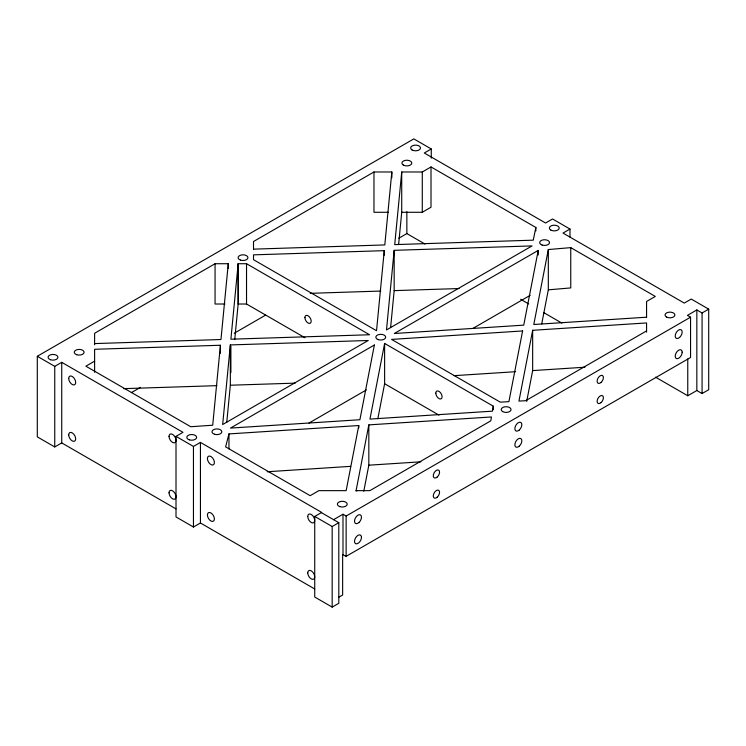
<?xml version="1.0" encoding="UTF-8"?>
<svg xmlns="http://www.w3.org/2000/svg" width="746" height="746" viewBox="0 0 746 746"><rect width="100%" height="100%" fill="white"/><g stroke="black" fill="none" stroke-linecap="round" stroke-linejoin="round"><path stroke-width="1.12" d="M94.611 372.31L94.611 349.287L220.415 345.249L212.713 425.22L190.734 426.731L85.883 366.193L94.611 361.157M94.611 344.773L94.611 333.266L215.062 263.72L228.276 263.72L220.965 339.523L94.611 343.58M230.337 344.932L222.662 424.539L368.226 340.493L230.337 344.932L230.337 385.225L226.775 422.143M238.161 263.72L230.887 339.206L369.559 334.749L246.534 263.72L238.161 263.72L238.161 304.014L234.748 339.467M384.255 250.656L376.534 330.72L253.509 259.692L253.509 254.852L384.255 250.656L384.255 255.263M253.509 249.584L253.509 241.518L373.97 171.981L391.837 171.981L384.805 244.93L253.509 249.145M394.168 250.339L386.493 329.946L532.066 245.91L394.168 250.339L394.168 290.632L390.615 327.55M401.721 171.981L394.718 244.613L533.25 240.165L535.861 227.474L431.011 166.945L422.283 171.981L401.721 171.981L401.721 212.274L398.616 244.557M493.283 406.178L492.435 411.167L369.951 419.084L384.619 343.44L493.283 406.178L493.283 409.638M358.77 425.537L346.153 490.644L318.896 490.644L310.168 495.689L225.628 446.873L228.966 433.92L358.77 425.537L358.77 427.84M356.084 490.644L369.876 490.644L490.775 420.847L491.437 416.967L368.832 424.884L356.019 490.98L357.278 490.644M363.778 491.26L368.832 465.187L368.832 424.884M377.83 418.73L384.619 383.733L384.619 343.44M538.22 250.414L523.739 325.144L394.298 333.499L538.22 250.414L538.22 255.02M646.568 332.147L646.568 322.943L532.663 330.301L518.946 401.087L525.669 400.705L646.568 330.907M646.568 317.582L646.568 301.468L655.286 296.432L570.755 247.625L548.319 249.546L533.791 324.491L646.568 317.209M526.695 401.423L532.663 370.594L532.663 330.301M541.717 323.904L548.319 289.84L548.319 249.546M175.972 508.875L61.732 442.91L54.747 446.938L37.3 436.867L37.3 356.28L413.825 138.887L431.272 148.967L431.272 158.171M37.3 356.28L54.747 366.351L61.732 362.323L182.994 432.335L176.009 436.363L176.009 516.95L193.456 527.021L200.441 522.993L314.691 588.958M431.272 148.967L424.297 152.995L545.559 223.007L552.544 218.979L569.991 229.05L569.991 237.107M401.721 212.274L422.283 212.274L431.011 207.239L431.011 166.945M131.361 392.638L140.444 387.398M234.291 333.21L265.567 315.148M398.774 238.244L406.85 233.582L424.968 244.045M176.009 436.363L193.456 446.434L200.441 442.406L321.703 512.418L314.728 516.446L314.728 597.033L332.175 607.113L338.805 603.281L338.805 522.694L321.358 512.614M569.991 229.05L563.006 233.078L684.268 303.09L691.253 299.062L708.7 309.133L708.7 389.72L702.07 393.552L696.839 390.531L687.765 395.762L655.548 377.168M308.965 423.066L366.333 389.944M472.805 328.473L530.164 295.36M333.565 519.673L342.992 514.227L346.135 516.045L690.554 317.19L690.554 357.483L346.135 556.339L342.638 554.726L342.638 595.019L338.609 597.35M708.7 309.133L702.07 312.966L696.839 309.935L687.411 315.381L690.554 317.19M314.728 516.446L332.175 526.517L338.805 522.694M548.319 289.84L570.755 287.919L570.755 247.625M454.202 375.658L515.654 371.695M532.663 370.594L584.967 367.209M267.208 471.752L350.657 466.353M368.832 465.187L420.884 461.821M310.205 293.327L380.786 291.061M394.168 290.632L459.06 288.543M123.733 388.647L216.927 385.654M230.337 385.225L295.22 383.136M388.489 212.274L373.97 212.274L373.97 171.981M224.975 304.014L215.062 304.014L215.062 263.72M238.161 304.014L246.534 304.014L305.021 337.779M520.624 299.267L528.681 303.92M543.778 312.639L561.906 323.102M384.619 383.733L438.946 415.102M702.07 312.966L702.07 393.552M696.839 309.935L696.839 390.531M687.765 358.929L687.765 395.762M535.861 227.474L535.861 230.934M422.283 171.981L422.283 212.274M406.85 211.705L406.85 233.582M391.837 171.981L391.837 177.734M346.135 516.045L346.135 556.339M342.992 514.227L342.992 554.52M332.175 526.517L332.175 607.113M246.534 263.72L246.534 304.014M238.235 263.72L238.235 304.014M230.887 346.107L230.887 372.59M228.966 433.92L228.966 448.887M228.276 263.72L228.276 268.327M220.415 345.249L220.415 353.306M200.441 442.406L200.441 522.993M193.456 446.434L193.456 527.021M61.732 362.323L61.732 442.91M54.747 366.351L54.747 446.938M361.484 537.325L361.362 538.435A4.933 2.853 -60 0 1 355.749 543.722A4.933 2.853 -60 0 1 356.523 536.542A4.933 2.853 -60 0 1 361.484 537.325M682.18 352.177L682.058 353.287A4.933 2.853 -60 0 1 676.445 358.574A4.933 2.853 -60 0 1 677.219 351.394A4.933 2.853 -60 0 1 682.18 352.177M374.38 345.006L359.898 419.728L230.467 428.092L374.38 345.006M522.61 330.944L508.903 401.656L500.268 402.15L391.594 339.411L522.61 330.944M601.071 402.579A4.439 2.564 -60 0 0 602.479 395.697A4.439 2.564 -60 0 0 597.229 400.36A4.439 2.564 -60 0 0 601.071 402.579M601.071 382.428A4.439 2.564 -60 0 0 602.479 375.546A4.439 2.564 -60 0 0 597.229 380.208A4.439 2.564 -60 0 0 601.071 382.428M437.24 497.172A4.439 2.564 -60 0 0 438.648 490.29A4.439 2.564 -60 0 0 433.389 494.943A4.439 2.564 -60 0 0 437.24 497.172M437.24 477.02A4.439 2.564 -60 0 0 438.648 470.139A4.439 2.564 -60 0 0 433.389 474.801A4.439 2.564 -60 0 0 437.24 477.02M679.597 337.416A4.933 2.853 -60 0 0 681.154 329.769A4.933 2.853 -60 0 0 675.317 334.945A4.933 2.853 -60 0 0 679.597 337.416M358.901 522.564A4.933 2.853 -60 0 0 360.458 514.917A4.933 2.853 -60 0 0 354.62 520.102A4.933 2.853 -60 0 0 358.901 522.564M519.244 446.183A4.933 2.853 -60 0 0 520.811 438.536A4.933 2.853 -60 0 0 514.973 443.711A4.933 2.853 -60 0 0 519.244 446.183M519.244 430.06A4.933 2.853 -60 0 0 520.811 422.413A4.933 2.853 -60 0 0 514.973 427.598A4.933 2.853 -60 0 0 519.244 430.06M214.438 434.237A4.933 2.853 0 0 0 221.842 431.766A4.933 2.853 0 0 0 214.438 429.295A4.933 2.853 0 0 0 214.438 434.237M542.109 245.052A4.933 2.853 0 0 0 549.513 242.59A4.933 2.853 0 0 0 542.109 240.119A4.933 2.853 0 0 0 542.109 245.052M378.278 339.644A4.933 2.853 0 0 0 385.682 337.173A4.933 2.853 0 0 0 378.278 334.712A4.933 2.853 0 0 0 378.278 339.644M76.707 354.714A4.933 2.853 0 0 0 84.112 352.252A4.933 2.853 0 0 0 76.707 349.781A4.933 2.853 0 0 0 76.707 354.714M240.548 260.121A4.933 2.853 0 0 0 247.952 257.659A4.933 2.853 0 0 0 240.548 255.188A4.933 2.853 0 0 0 240.548 260.121M403.362 165.08A4.933 2.853 0 0 0 411.615 163.803A4.933 2.853 0 0 0 405.572 160.315A4.933 2.853 0 0 0 403.362 165.08M502.636 411.578A4.933 2.853 0 0 0 510.898 410.3A4.933 2.853 0 0 0 504.855 406.812A4.933 2.853 0 0 0 502.636 411.578M339.822 506.627A4.933 2.853 0 0 0 347.226 504.156A4.933 2.853 0 0 0 339.822 501.685A4.933 2.853 0 0 0 339.822 506.627M666.476 316.994A4.933 2.853 0 0 0 674.729 315.717A4.933 2.853 0 0 0 668.686 312.22A4.933 2.853 0 0 0 666.476 316.994M169.034 436.363A4.933 2.853 60 0 0 174.266 442.872A4.933 2.853 60 0 0 174.266 435.897A4.933 2.853 60 0 0 169.034 436.363M68.707 378.436A4.933 2.853 60 0 0 73.938 384.955A4.933 2.853 60 0 0 73.938 377.97A4.933 2.853 60 0 0 68.707 378.436M189.251 439.832A4.933 2.853 0 0 0 196.646 437.37A4.933 2.853 0 0 0 189.251 434.899A4.933 2.853 0 0 0 189.251 439.832M50.532 359.749A4.933 2.853 0 0 0 57.936 357.287A4.933 2.853 0 0 0 50.532 354.816A4.933 2.853 0 0 0 50.532 359.749M169.034 492.77A4.933 2.853 60 0 0 174.266 499.288A4.933 2.853 60 0 0 174.266 492.304A4.933 2.853 60 0 0 169.034 492.77M68.707 434.853A4.933 2.853 60 0 0 73.938 441.362A4.933 2.853 60 0 0 73.938 434.386A4.933 2.853 60 0 0 68.707 434.853M307.744 516.446A4.933 2.853 60 0 0 312.975 522.955A4.933 2.853 60 0 0 312.975 515.98A4.933 2.853 60 0 0 307.744 516.446M207.416 458.52A4.933 2.853 60 0 0 212.657 465.038A4.933 2.853 60 0 0 212.657 458.053A4.933 2.853 60 0 0 207.416 458.52M307.744 572.863A4.933 2.853 60 0 0 312.975 579.372A4.933 2.853 60 0 0 312.975 572.387A4.933 2.853 60 0 0 307.744 572.863M207.416 514.936A4.933 2.853 60 0 0 212.657 521.445A4.933 2.853 60 0 0 212.657 514.47A4.933 2.853 60 0 0 207.416 514.936M412.081 149.974A4.933 2.853 0 0 0 420.343 148.696A4.933 2.853 0 0 0 414.3 145.209A4.933 2.853 0 0 0 412.081 149.974M550.8 230.057A4.933 2.853 0 0 0 559.052 228.78A4.933 2.853 0 0 0 553.01 225.292A4.933 2.853 0 0 0 550.8 230.057M435.813 393.142A4.439 2.564 60 0 0 440.522 399.007A4.439 2.564 60 0 0 440.522 392.722A4.439 2.564 60 0 0 435.813 393.142M304.909 317.572A4.439 2.564 60 0 0 309.618 323.428A4.439 2.564 60 0 0 309.618 317.143A4.439 2.564 60 0 0 304.909 317.572"/></g></svg>
